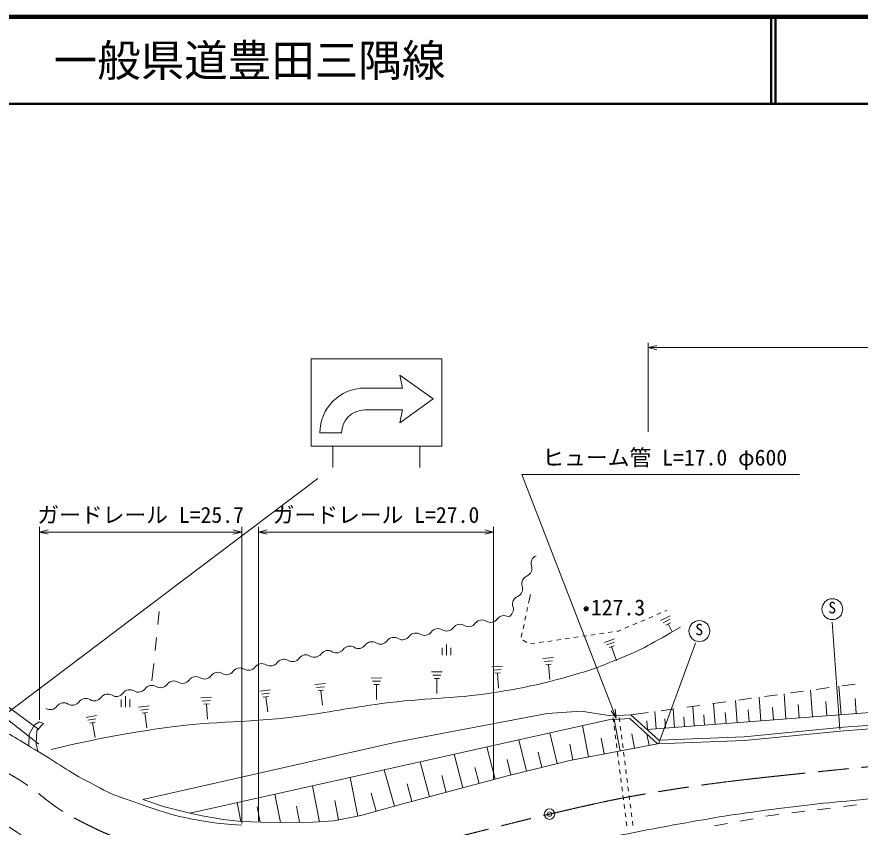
# Model space of a CAD drawing. Units: millimetres, scale not verified. Extents: x 40000 to 680000, y 20000 to 380000.
# Drawn here: x 211113 to 307963, y 286996 to 380000 of the extents above; entities that cross this region are included whole.
import ezdxf
from ezdxf.enums import TextEntityAlignment as Align

# ---------------------------------------------------------------- set-up
doc = ezdxf.new("R2010")
doc.units = ezdxf.units.MM
doc.header["$LTSCALE"] = 1000
doc.header["$PDMODE"] = 32
doc.header["$PDSIZE"] = 500
doc.linetypes.add('CHAIN', pattern=[18.5, 12, -1.5, 3.5, -1.5])
for name, color, linetype, lineweight in [('M-BGD', 7, 'Continuous', 13), ('M-BGD-OTRS1', 7, 'Continuous', 13), ('M-BMK', 2, 'CHAIN', 13), ('M-BMK-SRVR', 3, 'Continuous', 13), ('M-STR-HTXT', 7, 'Continuous', 13), ('M-TTL', 2, 'Continuous', 140), ('M-TTL-LINE', 7, 'Continuous', 50), ('M-TTL-TXT', 7, 'Continuous', 13)]:
    doc.layers.add(name, color=color, linetype=linetype, lineweight=lineweight)
doc.styles.add('ＭＳ ゴシック', font='')
doc.styles.get('ＭＳ ゴシック').set_extended_font_data('MS Gothic')

msp = doc.modelspace()

# ---------------------------------------------------------------- linework, layer by layer
at = {"layer": 'M-BGD'}
for p, q in [((270089, 313687), (269881, 312709)), ((269777, 312220), (269673, 311731)), ((285548, 311781), (285754, 311869)), ((227289, 310239), (227442, 311732)), ((269568, 311241), (269464, 310752)), ((283709, 310995), (284169, 311191)), ((284628, 311388), (285088, 311585)), ((285030, 310696), (286128, 311253)), ((269360, 310263), (269256, 309774)), ((280951, 309815), (281410, 310012)), ((281870, 310208), (282330, 310405)), ((282790, 310602), (283249, 310798)), ((285331, 310439), (286158, 310857)), ((285638, 310176), (286187, 310455)), ((285913, 310315), (286377, 309398)), ((305633, 298187), (304753, 310510)), ((269152, 309285), (269048, 308796)), ((276058, 308898), (276553, 308970)), ((277047, 309043), (277542, 309115)), ((278037, 309187), (278532, 309259)), ((279026, 309331), (279521, 309403)), ((280016, 309476), (280230, 309507)), ((280230, 309507), (280491, 309619)), ((226983, 307255), (227136, 308747)), ((269228, 308439), (269669, 308203)), ((270121, 308032), (270616, 308104)), ((271110, 308176), (271605, 308248)), ((272100, 308321), (272595, 308393)), ((273089, 308465), (273584, 308537)), ((274079, 308609), (274574, 308682)), ((275068, 308754), (275563, 308826)), ((278586, 308205), (279746, 308619)), ((278853, 307912), (279725, 308223)), ((284851, 296645), (289051, 308122)), ((259969, 306719), (259969, 307594)), ((260469, 306719), (260469, 307969)), ((260969, 306719), (260969, 307594)), ((279125, 307613), (279704, 307820)), ((279415, 307716), (279994, 306093)), ((271525, 306367), (272753, 306451)), ((271702, 306013), (272626, 306076)), ((226627, 303773), (226831, 305763)), ((265653, 305377), (266881, 305458)), ((265829, 305022), (266753, 305083)), ((271882, 305651), (272496, 305693)), ((272189, 305672), (272306, 303952)), ((251796, 304103), (253027, 304114)), ((258743, 304804), (259974, 304804)), ((258895, 304438), (259822, 304438)), ((266009, 304660), (266623, 304701)), ((266316, 304680), (266431, 302961)), ((245329, 303362), (246554, 303490)), ((251952, 303738), (252878, 303747)), ((252110, 303367), (252726, 303373)), ((252418, 303370), (252434, 301646)), ((259051, 304065), (259666, 304065)), ((259358, 304065), (259358, 302341)), ((305779, 299898), (305528, 303166)), ((305902, 303218), (307388, 303423)), ((239024, 302596), (240246, 302746)), ((239220, 302252), (240139, 302365)), ((245519, 303014), (246440, 303110)), ((245712, 302659), (246325, 302723)), ((246019, 302691), (246198, 300977)), ((296987, 301989), (298473, 302194)), ((299441, 299412), (299220, 302297)), ((299959, 302399), (301445, 302603)), ((302511, 299648), (302276, 302718)), ((302931, 302808), (304416, 303013)), ((223079, 300777), (223079, 301652)), ((223579, 300777), (223579, 302027)), ((224079, 300777), (224079, 301652)), ((232236, 301818), (233465, 301893)), ((232410, 301462), (233335, 301519)), ((239420, 301901), (240031, 301976)), ((239725, 301938), (239936, 300228)), ((291043, 301170), (292529, 301375)), ((293846, 298983), (293651, 301529)), ((294015, 301579), (295501, 301784)), ((296556, 299191), (296348, 301901)), ((304145, 299773), (304020, 301407)), ((307518, 300032), (307385, 301771)), ((225100, 300759), (226321, 300917)), ((225298, 300416), (226216, 300535)), ((232588, 301099), (233203, 301137)), ((232896, 301118), (233002, 299398)), ((272010, 300048), (275919, 300307)), ((275919, 300307), (279338, 299771)), ((283494, 298189), (312350, 300403)), ((284548, 298270), (284396, 300254)), ((285099, 300351), (286585, 300555)), ((286660, 298432), (286498, 300543)), ((288071, 300760), (289557, 300965)), ((288908, 298604), (288735, 300852)), ((291300, 298788), (291116, 301180)), ((295201, 299087), (295097, 300442)), ((297999, 299302), (297888, 300744)), ((300976, 299530), (300858, 301065)), ((219056, 299586), (220265, 299817)), ((219274, 299256), (220184, 299429)), ((225500, 300066), (226110, 300145)), ((225805, 300105), (226027, 298396)), ((230963, 288609), (279065, 299311)), ((254682, 296737), (272010, 300048)), ((279065, 299311), (281503, 299450)), ((279338, 299771), (281632, 299873)), ((280394, 295740), (279709, 299348)), ((281632, 299873), (283613, 300146)), ((285604, 298351), (285523, 299407)), ((287784, 298518), (287698, 299642)), ((290104, 298696), (290012, 299892)), ((292573, 298885), (292475, 300159)), ((212538, 297684), (213141, 298739)), ((213141, 298739), (213712, 299095)), ((214175, 298890), (213410, 298093)), ((213712, 299095), (214175, 298890)), ((219496, 298918), (220101, 299034)), ((219799, 298976), (220121, 297283)), ((276762, 295050), (276079, 298647)), ((283556, 298194), (283480, 299186)), ((212488, 296311), (212538, 297684)), ((213410, 298093), (213324, 296542)), ((273183, 294286), (272307, 297807)), ((282056, 296055), (281741, 297718)), ((283719, 296371), (283472, 297669)), ((213324, 296542), (213512, 295706)), ((225568, 290159), (254682, 296737)), ((269661, 293410), (268764, 297019)), ((274621, 294643), (284701, 296558)), ((274963, 294708), (274622, 296507)), ((278578, 295395), (278233, 297211)), ((266058, 292489), (265071, 296197)), ((271422, 293848), (270984, 295609)), ((258489, 290475), (257420, 294495)), ((262350, 291503), (261323, 295363)), ((267857, 292961), (267408, 294766)), ((267465, 292864), (274621, 294643)), ((254472, 289395), (253312, 293581)), ((264204, 291996), (263711, 293850)), ((250281, 288259), (249395, 292710)), ((255446, 289665), (267465, 292864)), ((260420, 290989), (259906, 292919)), ((245887, 287613), (245071, 291711)), ((256480, 289940), (255945, 291950)), ((241381, 287528), (240733, 290782)), ((252380, 288815), (251799, 290908)), ((225568, 290159), (228088, 289330)), ((236833, 287654), (236402, 289819)), ((248056, 287816), (247613, 290041)), ((250612, 288325), (255446, 289665)), ((228088, 289330), (230963, 288609)), ((239060, 287562), (238712, 289311)), ((243585, 287550), (243218, 289396)), ((300107, 288636), (301596, 288816)), ((303085, 288996), (304574, 289176)), ((306063, 289356), (307552, 289536)), ((230963, 288609), (232412, 288299)), ((232412, 288299), (234857, 287868)), ((234857, 287868), (236916, 287645)), ((245088, 287565), (247527, 287711)), ((247527, 287711), (250612, 288325)), ((294186, 287686), (295660, 287964)), ((297134, 288242), (297642, 288338)), ((297642, 288338), (298618, 288456)), ((236916, 287645), (240241, 287517)), ((240241, 287517), (245088, 287565)), ((291237, 287130), (292711, 287408))]:
    msp.add_line(p, q, dxfattribs=at)
for points in [[(281632, 299873), (284848, 296964), (294658, 297351), (306070, 298451), (315281, 299120), (337131, 299722), (366096, 300358), (384440, 300713), (404011, 300514), (410335, 303279), (429356, 301594), (434026, 298652), (449927, 297058), (467492, 295459), (508576, 291761), (516236, 291072)], [(281503, 299450), (284701, 296558), (294685, 296952), (306104, 298052), (315301, 298720), (337141, 299322), (366105, 299958), (384442, 300313), (404093, 300113), (410401, 302872), (429225, 301204), (433893, 298263), (449889, 296660), (467456, 295060), (508540, 291362), (516200, 290674)]]:
    msp.add_lwpolyline(points, dxfattribs=at)
for centre, radius in [((304771, 312009), 1200), ((276488, 312067), 150), ((276488, 312067), 120), ((276488, 312067), 90), ((276488, 312067), 60), ((276488, 312067), 30), ((276488, 312067), 20), ((289497, 309501), 1200)]:
    msp.add_circle(centre, radius, dxfattribs=at)
for centre, radius, start, end in [((271129, 317279), 951, 112.96505, 198.01291), ((269321, 316691), 951, 292.96505, 18.01291), ((270063, 314941), 951, 112.96505, 198.01291), ((268255, 314353), 951, 292.96505, 18.01291), ((268997, 312603), 951, 112.96505, 198.01291), ((267189, 312015), 951, 292.96505, 18.01291), ((267064, 310322), 956, 58.79305, 143.60425), ((262007, 309321), 956, 58.79305, 143.60425), ((262997, 310955), 956, 238.79305, 323.60425), ((264536, 309821), 956, 58.79305, 143.60425), ((265526, 311456), 956, 238.79305, 323.60425), ((256950, 308320), 956, 58.79305, 143.60425), ((257940, 309954), 956, 238.79305, 323.60425), ((259478, 308820), 956, 58.79305, 143.60425), ((260469, 310455), 956, 238.79305, 323.60425), ((251892, 307318), 956, 58.79305, 143.60425), ((252883, 308953), 956, 238.79305, 323.60425), ((254421, 307819), 956, 58.79305, 143.60425), ((255411, 309454), 956, 238.79305, 323.60425), ((246835, 306317), 956, 58.79305, 143.60425), ((247825, 307952), 956, 238.79305, 323.60425), ((249364, 306818), 956, 58.79305, 143.60425), ((250354, 308452), 956, 238.79305, 323.60425), ((241777, 305316), 956, 58.79305, 143.60425), ((242768, 306950), 956, 238.79305, 323.60425), ((244306, 305816), 956, 58.79305, 143.60425), ((245296, 307451), 956, 238.79305, 323.60425), ((236720, 304314), 956, 58.79305, 143.60425), ((237710, 305949), 956, 238.79305, 323.60425), ((239249, 304815), 956, 58.79305, 143.60425), ((240239, 306450), 956, 238.79305, 323.60425), ((231663, 303313), 956, 58.79305, 143.60425), ((232653, 304948), 956, 238.79305, 323.60425), ((234191, 303814), 956, 58.79305, 143.60425), ((235182, 305449), 956, 238.79305, 323.60425), ((226605, 302312), 956, 58.79305, 143.60425), ((227596, 303947), 956, 238.79305, 323.60425), ((229134, 302813), 956, 58.79305, 143.60425), ((230124, 304447), 956, 238.79305, 323.60425), ((221548, 301311), 956, 58.79305, 143.60425), ((222538, 302945), 956, 238.79305, 323.60425), ((224077, 301811), 956, 58.79305, 143.60425), ((225067, 303446), 956, 238.79305, 323.60425), ((216491, 300309), 956, 58.79305, 143.60425), ((217481, 301944), 956, 238.79305, 323.60425), ((219019, 300810), 956, 58.79305, 143.60425), ((220009, 302445), 956, 238.79305, 323.60425), ((214952, 301443), 956, 238.79305, 323.60425)]:
    msp.add_arc(centre, radius, start, end, dxfattribs=at)
for points, knots in [([(215055, 295909), (220607, 297194), (222243, 297512), (226904, 298235), (233228, 299215), (236875, 298887), (243224, 299689), (247054, 300172), (249168, 300673), (252995, 301179), (258020, 301842), (260901, 301664), (265910, 302439), (269213, 302950), (271054, 303345), (274275, 304234), (276590, 304872), (277866, 305327), (280090, 306233), (283030, 307430), (284030, 308058), (287323, 309940)], [0, 0, 0, 0, 1, 1, 1, 2, 2, 2, 3, 3, 3, 4, 4, 4, 5, 5, 5, 6, 6, 6, 7, 7, 7, 7]), ([(124866, 299596), (127788, 299187), (128633, 299121), (131057, 298916), (135981, 298500), (138767, 298530), (143706, 298698), (147788, 298837), (150081, 298925), (154140, 299374), (159343, 299949), (162266, 300278), (167407, 301264), (170761, 301907), (172539, 302738), (175903, 303331), (178411, 303773), (179831, 303978), (182373, 304130), (185009, 304288), (186503, 304361), (189133, 304130), (193053, 303786), (195268, 303451), (199051, 302372), (202683, 301337), (204636, 300449), (208047, 298828), (210106, 297850), (211148, 297086), (213118, 295939), (215477, 294564), (216680, 293588), (219099, 292321), (220674, 291496), (221523, 290933), (223206, 290358), (227002, 289061), (229126, 288153), (233100, 287601), (234598, 287393), (235163, 287295), (236953, 287214)], [0, 0, 0, 0, 1, 1, 1, 2, 2, 2, 3, 3, 3, 4, 4, 4, 5, 5, 5, 6, 6, 6, 7, 7, 7, 8, 8, 8, 9, 9, 9, 10, 10, 10, 11, 11, 11, 12, 12, 12, 13, 13, 13, 14, 14, 14, 14]), ([(182867, 295412), (184664, 295369), (185167, 295348), (186636, 295234), (188442, 295093), (189457, 294997), (191240, 294677), (193055, 294350), (194073, 294148), (195844, 293635), (197986, 293013), (199198, 292672), (201248, 291793), (204416, 290434), (206073, 289407), (209070, 287703), (211566, 286283), (212749, 285123), (215285, 283777), (217921, 282378), (219450, 281663), (222264, 280669), (225205, 279631), (226929, 279224), (230006, 278707), (233651, 278094), (235742, 277980), (239438, 277943), (243235, 277906), (245374, 278220), (249115, 278870), (255366, 279958), (258717, 281283), (264898, 282714), (269676, 283819), (272363, 284391), (277164, 285387), (280820, 286145), (282868, 286577), (286542, 287240), (290638, 287980), (292937, 288385), (297064, 288930), (301291, 289489), (303668, 289744), (307914, 290130), (313771, 290662), (317061, 290873), (322934, 291193), (328538, 291498), (331685, 291504), (337296, 291645), (344417, 291824), (346684, 291839), (355530, 291936)], [0, 0, 0, 0, 1, 1, 1, 2, 2, 2, 3, 3, 3, 4, 4, 4, 5, 5, 5, 6, 6, 6, 7, 7, 7, 8, 8, 8, 9, 9, 9, 10, 10, 10, 11, 11, 11, 12, 12, 12, 13, 13, 13, 14, 14, 14, 15, 15, 15, 16, 16, 16, 17, 17, 17, 18, 18, 18, 18])]:
    msp.add_open_spline(points, degree=3, knots=knots, dxfattribs=at)
msp.add_point((276488, 312067), dxfattribs=at)
at = {"layer": 'M-BGD-OTRS1'}
for p, q in [((279648, 299064), (279585, 299560)), ((280352, 299076), (280289, 299572)), ((279774, 298072), (279711, 298568)), ((280478, 298084), (280415, 298580)), ((279900, 297080), (279837, 297576)), ((280605, 297092), (280542, 297588)), ((280027, 296088), (279964, 296584)), ((280731, 296100), (280668, 296596)), ((280153, 295096), (280090, 295592)), ((280857, 295108), (280794, 295604)), ((280279, 294104), (280216, 294600)), ((280983, 294116), (280920, 294612)), ((280405, 293112), (280342, 293608)), ((281109, 293124), (281046, 293620)), ((280531, 292120), (280468, 292616)), ((281235, 292132), (281172, 292628)), ((280657, 291128), (280594, 291624)), ((281361, 291140), (281298, 291636)), ((280783, 290136), (280720, 290632)), ((281488, 290148), (281425, 290644)), ((280910, 289144), (280847, 289640)), ((281614, 289156), (281551, 289652)), ((281036, 288152), (280973, 288648)), ((281740, 288164), (281677, 288660)), ((281162, 287160), (281099, 287656)), ((281866, 287172), (281803, 287668))]:
    msp.add_line(p, q, dxfattribs=at)
at = {"layer": 'M-BMK'}
msp.add_open_spline([(79396, 317897), (81391, 315842), (82066, 315261), (83887, 313693), (87516, 310569), (89857, 309167), (93992, 306751), (100079, 303193), (103695, 301422), (110384, 299191), (116401, 297184), (119880, 296253), (126154, 295320), (133202, 294272), (137252, 293792), (144364, 294230), (151611, 294676), (155589, 295773), (162739, 297037), (166100, 297632), (167953, 298125), (171297, 298813), (173497, 299265), (174705, 299664), (176932, 299963), (180331, 300420), (182268, 300745), (185692, 300545), (191028, 300232), (194107, 299978), (199204, 298364), (204039, 296833), (206510, 295264), (210898, 292721), (213546, 291187), (214638, 289703), (217331, 288251), (220583, 286498), (222518, 285666), (226055, 284598), (230430, 283277), (232998, 282755), (237558, 282458), (241704, 282187), (244069, 282255), (248190, 282785), (252830, 283381), (255318, 284359), (259871, 285435), (264731, 286582), (267420, 287367), (272287, 288486), (276776, 289518), (279287, 290137), (283829, 290899), (290712, 292053), (294608, 292459), (301549, 293188), (309848, 294060), (314510, 294447), (322839, 294981), (330043, 295443), (334091, 295458), (341307, 295656), (351558, 295936), (357304, 295865), (367558, 295995), (372664, 296059), (375524, 296115), (380630, 296153), (390449, 296225), (395952, 296395), (405768, 296153), (414490, 295938), (419362, 295419), (428058, 294717), (438711, 293858), (444633, 292894), (455264, 291793), (459623, 291341), (462063, 291063), (466428, 290665), (473659, 290006), (477716, 289715), (484950, 289094), (491946, 288493), (495859, 288081), (502860, 287537), (508414, 287105), (511536, 287005), (517090, 286555), (523358, 286048), (526886, 285869), (533119, 285029), (539079, 284225), (542440, 283810), (548302, 282466), (552160, 281582), (554348, 281108), (558061, 279740), (560810, 278728), (561790, 278311), (564960, 276800)], degree=3, knots=[0, 0, 0, 0, 1, 1, 1, 2, 2, 2, 3, 3, 3, 4, 4, 4, 5, 5, 5, 6, 6, 6, 7, 7, 7, 8, 8, 8, 9, 9, 9, 10, 10, 10, 11, 11, 11, 12, 12, 12, 13, 13, 13, 14, 14, 14, 15, 15, 15, 16, 16, 16, 17, 17, 17, 18, 18, 18, 19, 19, 19, 20, 20, 20, 21, 21, 21, 22, 22, 22, 23, 23, 23, 24, 24, 24, 25, 25, 25, 26, 26, 26, 27, 27, 27, 28, 28, 28, 29, 29, 29, 30, 30, 30, 31, 31, 31, 32, 32, 32, 33, 33, 33, 34, 34, 34, 34], dxfattribs=at)
at = {"layer": 'M-BMK-SRVR'}
msp.add_circle((272287, 288486), 600, dxfattribs=at)
msp.add_point((272287, 288486), dxfattribs=at)
at = {"layer": 'M-STR-HTXT'}
for p, q in [((283612, 332360), (283612, 342594)), ((283612, 342037), (284612, 342287)), ((444290, 342037), (283612, 342037)), ((283612, 342037), (284612, 341787)), ((255111, 338889), (255411, 337389)), ((251061, 337389), (255411, 337389)), ((251061, 334889), (255411, 334889)), ((255111, 333389), (255411, 334889)), ((245911, 332239), (248411, 332239)), ((247411, 328284), (247411, 330739)), ((257411, 328284), (257411, 330739)), ((213619, 296533), (173153, 328148)), ((173153, 328148), (213641, 298185)), ((279952, 299499), (269096, 327454)), ((269096, 327454), (300986, 327454)), ((208288, 298830), (245669, 327026)), ((213715, 299294), (213715, 321468)), ((213715, 320869), (214715, 321119)), ((236935, 320869), (213715, 320869)), ((213715, 320869), (214715, 320619)), ((236935, 320869), (235935, 321119)), ((236935, 320869), (235935, 320619)), ((236935, 287401), (236935, 321468)), ((238864, 287684), (238864, 321468)), ((238864, 320869), (239864, 321119)), ((265862, 320869), (238864, 320869)), ((238864, 320869), (239864, 320619)), ((265862, 320869), (264862, 321119)), ((265862, 320869), (264862, 320619)), ((265862, 292541), (265862, 321468)), ((279952, 299499), (279357, 300341)), ((279952, 299499), (279823, 300522))]:
    msp.add_line(p, q, dxfattribs=at)
msp.add_lwpolyline([(259911, 330739), (244911, 330739), (244911, 340739), (259911, 340739)], close=True, dxfattribs=at)
msp.add_lwpolyline([(255111, 338889), (258911, 336139), (255111, 333389)], dxfattribs=at)
for radius in [5150, 2650]:
    msp.add_arc((251061, 332239), radius, 90, 180, dxfattribs=at)
at = {"layer": 'M-TTL'}
msp.add_line((680000, 380000), (40000, 380000), dxfattribs=at)
at = {"layer": 'M-TTL-LINE'}
for p, q in [((297750, 380000), (297750, 370000)), ((298250, 380000), (298250, 370000)), ((40000, 370000), (680000, 370000))]:
    msp.add_line(p, q, dxfattribs=at)

# ---------------------------------------------------------------- texts
at = {"layer": 'M-BGD', "style": 'ＭＳ ゴシック'}
msp.add_text('127.3', height=1833, dxfattribs=at).set_placement((280155, 312213), align=Align.MIDDLE_CENTER)
for p in [(304307, 312846), (289033, 310338)]:
    msp.add_text('S', height=1320, dxfattribs=at).set_placement(p, align=Align.TOP_LEFT)
at = {"layer": 'M-STR-HTXT', "style": 'ＭＳ ゴシック'}
for s, p in [('ヒューム管 L=17.0 φ600', (285529, 327954)), ('ガードレール L=25.7', (225325, 321369)), ('ガードレール L=27.0', (252363, 321369))]:
    msp.add_text(s, height=1833, dxfattribs=at).set_placement(p, align=Align.BOTTOM_CENTER)
at = {"layer": 'M-TTL-TXT', "style": 'ＭＳ ゴシック'}
msp.add_text('路 線 名      一般県道豊田三隅線', height=3666, dxfattribs=at).set_placement((180380, 375000), align=Align.MIDDLE_LEFT)

doc.saveas('drawing.dxf')
